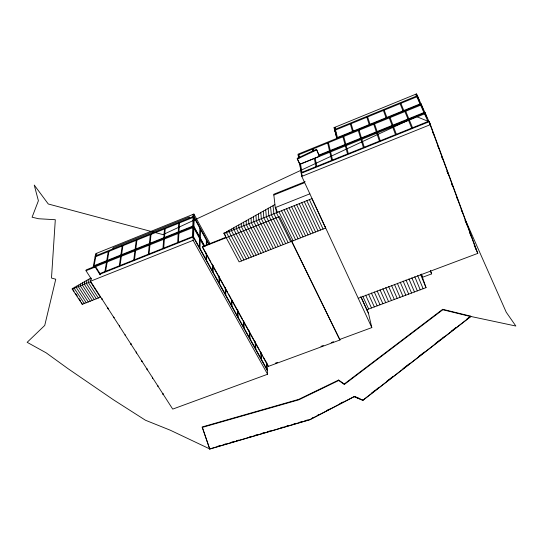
<?xml version="1.0" encoding="UTF-8"?>
<svg xmlns="http://www.w3.org/2000/svg" width="543" height="543" viewBox="0 0 543 543"><rect width="100%" height="100%" fill="white"/><g stroke="black" fill="none" stroke-linecap="round" stroke-linejoin="round"><path stroke-width="0.81" d="M470.788 316.583L442.823 309.741L344.343 384.458L344.262 384.003L442.674 309.313L470.625 316.155L470.788 316.583L362.887 400.361L354.206 396.695L309.951 419.725L209.747 449.081L202.437 427.741M206.211 259.71L206.259 253.045M206.32 244.934L206.354 240.108M206.564 260.341L206.605 253.676M206.659 245.558L206.693 240.725M209.747 449.081L202.166 426.968L298.759 399.356L338.635 380.039L344.262 384.003M291.7 241.126L339.959 339.979L268.256 366.423L202.369 247.14L202.376 246.597L225.956 237.243M199.953 248.422L200.116 239.361M200.143 237.786L200.299 229.037M199.6 247.778L199.763 238.723M199.79 237.155L199.953 228.406M193.118 240.345L90.525 281.226L172.715 409.11L267.584 374.256L193.118 240.345L193.892 214.044L95.697 253.662L93.077 267.618M193.593 236.958L193.851 227.999M193.899 226.445L194.15 217.791M192.751 227.653L192.48 236.605L192.84 237.257M192.799 226.098L193.064 217.451M193.003 216.609L193.07 214.37L193.464 215.089M189.263 218.116L189.303 216.996L113.087 247.73L112.896 248.898M178.43 242.219L178.912 233.198M179.461 222.929L178.993 231.637L179.353 232.275M177.676 242.517L178.172 233.497M178.253 231.936L178.735 223.227M157.667 385.442L157.884 386.277L157.918 385.829M164.407 239.015L163.701 248.097L164.074 248.742M164.529 237.44L165.208 228.678M162.954 248.395L163.667 239.314M163.789 237.739L164.481 228.97M148.32 254.239L149.25 245.097M149.406 243.508L150.309 234.678M149.06 253.941L149.983 244.798M150.139 243.216L151.029 234.386M125.107 334.773L125.324 335.622L125.379 335.194M134.501 259.758L135.635 250.554M135.831 248.959L136.924 240.067M133.761 260.049L134.908 250.846M135.105 249.251L136.212 240.359M113.704 317.024L113.921 317.879L113.982 317.451M120.03 265.534L121.374 256.269M121.605 254.667L122.901 245.721M119.29 265.826L120.648 256.561M120.879 254.952L122.189 246.006M104.901 271.575L106.469 262.249M106.733 260.633L108.247 251.626M105.634 271.283L107.188 261.957M107.453 260.341L108.953 251.341M100.102 274.819L95.181 267.047L95.33 266.219L86.188 269.885L86.018 270.719L91.428 279.163M94.095 265.703L95.785 256.642M96.043 255.692L96.484 253.343L96.912 254.029M74.33 287.681L72.307 288.482L72.185 289.059L82.264 304.351L100.34 297.218L90.423 281.79L91.115 278.084L89.093 278.892L88.387 282.604L98.331 298.019M84.382 302.98L84.267 303.564L74.208 288.252L74.411 287.281L76.427 286.48M82.264 304.351L81.464 302.383M371.507 393.139L375.525 390.017M376.862 388.978L378.2 387.94M386.908 381.172L392.935 376.496M402.981 368.69L409.68 363.491M419.053 356.208L424.416 352.047M435.133 343.726L441.16 339.042M442.497 338.004L443.835 336.959M451.206 331.237L455.889 327.599M466.607 319.277L470.625 316.155M312.144 418.09L313.644 417.309M317.39 415.354L318.89 414.574M326.384 410.678L329.384 409.117M339.877 403.653L342.877 402.091M344.343 384.458L338.71 380.494L298.813 399.811L202.159 427.436M316.46 149.257L297.191 158.305L297.306 159.018L299.729 164.271L319.433 156.296L316.46 149.257L319.433 156.296M297.306 159.018L316.61 149.956M336.796 138.404L334.067 127.632L416.488 93.919L430.402 124.632L301.786 176.387L371.812 327.599L339.85 339.395M421.443 104.847L298.155 154.986L298.86 156.52M319.08 155.026L424.775 112.211L426.818 117.756M319.203 155.617L425.026 112.761L426.778 117.519M425.379 113.535L299.75 164.386L300.069 165.086M95.256 256.011L193.824 216.277L209.211 244.425M429.099 121.754L301.256 173.271L302.322 175.579M93.26 266.667L193.525 226.445L204.514 246.4M305.159 181.667L273.753 194.265L275.274 207.609L277.514 212.177M273.842 195.012L304.501 182.713M94.645 266.986L193.498 227.354L204.093 246.583M86.018 270.719L95.181 267.047M99.946 273.55L193.233 236.307L267.231 369.763M99.824 274.249L193.213 236.979L267.292 370.509M274.86 204.731L272.993 205.478L273.91 213.752L288.177 242.701M89.018 279.285L87.002 280.093L86.357 283.412L96.315 298.813M273.041 205.858L270.557 206.849L271.391 214.756L285.699 243.671M86.928 280.48L84.905 281.288L84.328 284.22L94.306 299.6M270.597 207.236L268.12 208.22L268.873 215.754L283.229 244.635M84.83 281.681L82.807 282.489L82.298 285.027L92.29 300.394M268.154 208.607L265.676 209.598L266.362 216.752L280.758 245.599M82.726 282.876L80.71 283.684L80.276 285.835L90.287 301.189M265.71 209.985L263.233 210.969L263.857 217.75L278.287 246.57M80.629 284.077L78.613 284.885L78.253 286.643L88.278 301.983M263.267 211.356L260.789 212.347L261.346 218.748L275.824 247.533M78.531 285.279L76.509 286.08L76.23 287.444L86.276 302.77M260.823 212.734L258.346 213.718L258.841 219.739L273.36 248.49M258.38 214.112L255.902 215.096L256.344 220.736L270.903 249.454M275.274 207.609L309.863 193.824M255.929 215.49L253.452 216.474L253.839 221.727L268.439 250.418M72.185 289.059L90.423 281.79M253.479 216.867L251.009 217.852L251.348 222.718L265.982 251.375M251.036 218.245L248.558 219.229L248.85 223.709L263.531 252.339M248.585 219.623L246.108 220.607L246.359 224.7L261.081 253.296M246.135 221.001L243.658 221.985L243.868 225.691L258.631 254.253M243.678 222.379L241.207 223.363L241.377 226.682L256.181 255.21M241.228 223.764L238.757 224.748L238.893 227.666L253.737 256.167M238.771 225.141L236.3 226.126L236.409 228.657L251.294 257.117M236.32 226.526L233.843 227.51L233.931 229.641L248.85 258.074M233.863 227.904L231.393 228.888L231.454 230.626L246.413 259.025M231.406 229.289L228.936 230.273L228.976 231.61L243.977 259.975M228.949 230.673L226.479 231.657L226.499 232.594L241.547 260.932M325.264 226.465L325.583 228.08L239.11 261.882L224.028 233.578L224.021 233.035L226.485 232.058M224.028 233.578L311.947 198.636L325.583 228.08M202.369 247.14L279.469 216.576L339.959 339.979M358.231 298.27L477.779 253.391L429.377 121.842L416.305 116.487L163.009 234.624L48.273 203.992L34.236 185.054L38.397 200.774L32.085 217.214L38.641 218.748L55.305 219.718L51.49 278.05L55.759 279.231L44.743 325.427L27.15 342.321L46.121 352.814L68.004 368.656L113.582 399.879L145.497 420.255L170.197 430.171L209.747 448.925L309.931 419.569L354.179 396.539L362.86 400.205L470.733 316.44L515.85 326.031L506.239 312.225L465.908 221.123M431.644 273.862L430.402 270.801L431.644 273.862L422.569 277.263L421.314 274.215M366.525 309.822L426.024 287.654L421.341 274.12M275.294 363.213L277.656 362.337M320.961 346.366L323.323 345.491M331.189 342.585L333.551 341.717M217.824 446.244L220.248 445.531M223.478 444.588L225.902 443.875M230.748 442.457L234.786 441.276M236.402 440.801L238.825 440.088M249.325 437.013L251.748 436.3M254.979 435.357L257.396 434.644M262.242 433.226L264.665 432.513M267.896 431.57L270.319 430.857M280.819 427.782L283.242 427.07M286.473 426.126L288.896 425.413M293.743 423.995L296.166 423.282M299.397 422.339L301.82 421.626M305.051 420.682L307.474 419.97M354.844 396.546L359.907 398.677M72.769 289.181L74.14 291.265M75.511 293.349L77.344 296.125M78.715 298.216L80.547 300.992M95.33 266.219L100.693 274.683M93.776 266.606L93.382 265.989L193.546 225.8L204.996 246.603M95.466 257.538L95.079 256.927L193.797 217.152L208.804 244.581M202.376 246.597L210.962 262.147M211.784 263.626L227.727 292.507M228.549 293.994L230.999 298.433M231.82 299.912L242.449 319.169M243.271 320.648L259.215 349.536M260.036 351.016L262.486 355.455M263.301 356.941L267.801 365.086M193.892 214.044L210.121 243.773M224.021 233.035L225.603 236.015M290.654 241.737L276.428 212.754L275.858 207.793M278.946 211.75L293.132 240.766M281.471 210.745L295.616 239.796M283.996 209.741L298.1 238.825M286.528 208.736L300.584 237.854M289.059 207.731L303.075 236.877M291.591 206.727L305.566 235.906M294.123 205.716L308.057 234.929M299.207 203.7L313.053 232.981M296.661 204.711L310.555 233.952M301.745 202.688L315.558 232.004M304.29 201.677L318.062 231.019M306.843 200.666L320.567 230.042M309.395 199.654L323.071 229.065M362.765 296.213L368.649 309.028M299.824 163.653L299.505 162.954L301.786 176.387M297.537 159.051L299.607 163.552M361.611 298.141L368.33 312.72L371.812 327.599M360.735 296.654L368.521 313.555M365.629 295.141L371.493 307.976M368.493 294.062L374.337 306.91M416.854 96.797L420.058 103.896M420.635 105.172L423.954 112.544M424.551 113.867L428.006 121.517M371.364 292.989L377.181 305.852M415.605 94.278L416.433 96.118M432.377 131.426L433.925 134.99M374.236 291.91L380.032 304.793M437.95 146.4L438.92 148.565M377.107 290.831L382.883 303.727M441.608 156.805L442.593 159.004M379.985 289.752L385.734 302.668M447.079 171.357L448.077 173.597M447.004 171.303L448.667 175.036M382.863 288.666L388.591 301.603M452.156 184.98L452.828 186.5M451.396 183.385L452.407 185.665M456.819 197.652L457.837 199.96M461.183 209.591L462.684 213.114M385.747 287.586L391.455 300.537M464.978 220.322L467.204 225.399M388.639 286.5L394.32 299.464M469.81 233.171L471.412 236.843M474.182 245.029L476.32 250.038L428.841 121.177L301.155 172.654L301.48 173.36L300.211 165.914M476.611 250.71L477.779 253.391M391.523 285.414L397.184 298.399M394.422 284.328L400.055 297.326M397.313 283.242L402.926 296.261M335.893 132.682L334.563 129.573L417.323 95.751L419.664 102.104M335.75 132.668L334.753 130.334L417.648 96.471L419.705 102.036M335.262 128.053L334.929 127.279L335.425 129.22M334.067 127.632L335.404 130.754M400.211 282.156L405.804 295.188M403.116 281.064L408.682 294.116M406.021 279.971L411.567 293.044M408.933 278.878L414.452 291.964M411.845 277.785L417.336 290.892M414.757 276.692L420.228 289.813M405.716 111.24L409.069 119.412M409.347 120.023L412.544 127.748M417.676 275.6L423.126 288.733M404.915 111.566L407.976 119.019M408.533 120.356L411.709 128.087M420.594 274.5L426.024 287.654M400.863 103.326L404.08 111.227M400.076 103.652L403.008 110.84M390.084 117.6L392.908 125.121M393.417 126.471L396.342 134.284M389.283 117.926L392.094 125.453M392.603 126.804L395.514 134.616M416.488 93.919L419.121 101.046M423.445 110.446L421.103 104.1L298.019 154.178L298.698 158.176M422.033 106.74L420.866 103.57L336.653 137.841L336.952 138.54L335.051 131.026M422.617 108.328L423.492 110.704M384.179 110.141L386.86 117.41M383.399 110.46L386.066 117.736M442.674 309.313L442.823 309.741M374.541 123.919L377.113 131.521M377.575 132.886L380.243 140.773M373.747 124.245L376.306 131.847M376.767 133.211L379.421 141.105M367.604 116.915L370.021 124.266M366.824 117.234L369.226 124.585M359.086 130.205L361.407 137.881M361.828 139.259L364.238 147.228M358.299 130.524L360.606 138.207M361.02 139.585L363.416 147.553M351.131 123.648L353.283 131.073M350.357 123.96L352.495 131.392M343.726 136.456L345.796 144.207M346.169 145.599L348.328 153.642M342.938 136.775L345.002 144.526M345.375 145.924L347.513 153.968M335.52 130.021L337.434 137.528M328.447 142.666L330.28 150.492M330.606 151.897L332.506 160.015M327.667 142.985L329.486 150.811M329.811 152.223L331.698 160.341M313.257 148.843L313.576 150.425M315.137 158.162L316.786 166.355M362.799 399.899L362.887 400.361M312.483 149.162L312.958 151.531M314.343 158.481L315.978 166.681M338.635 380.039L338.71 380.494M298.928 154.674L299.471 157.857M300.537 164.074L301.949 172.335M298.609 156.472L298.881 158.067M268.208 365.826L268.256 366.423M266.64 362.113L267.584 374.256M266.423 362.561L266.932 369.22M261.108 352.943L261.577 359.561M260.81 352.393L261.271 359.011M255.366 341.812L255.834 349.203M255.108 342.076L255.522 348.647M249.637 332.167L250.004 338.689M249.278 330.789L249.692 338.119M243.773 321.544L244.085 328.013M243.454 320.967L243.766 327.436M237.78 309.951L238.072 317.166M237.495 310.175L237.746 316.589M231.766 299.797L231.97 306.157M231.44 299.207L231.637 305.566M225.603 287.885L225.766 294.971M225.291 288.075L225.433 294.374M219.379 277.371L219.467 283.616M219.033 275.987L219.128 283.005M213.039 265.33L213.066 272.07M212.7 265.554L212.72 271.452M162.866 393.532L163.083 394.361L162.866 393.532M152.407 377.256L152.624 378.091L152.407 377.256M147.078 368.969L147.296 369.81L147.078 368.969M141.689 360.579L141.906 361.421L141.689 360.579M136.232 352.081L136.449 352.93L136.232 352.081M130.972 343.895L130.924 344.33L130.707 343.481L130.972 343.895M119.44 325.956L119.657 326.805L119.44 325.956M107.887 307.976L108.105 308.838L107.887 307.976M102.288 299.254L102.22 299.675L102.003 298.813L102.288 299.254"/></g></svg>
